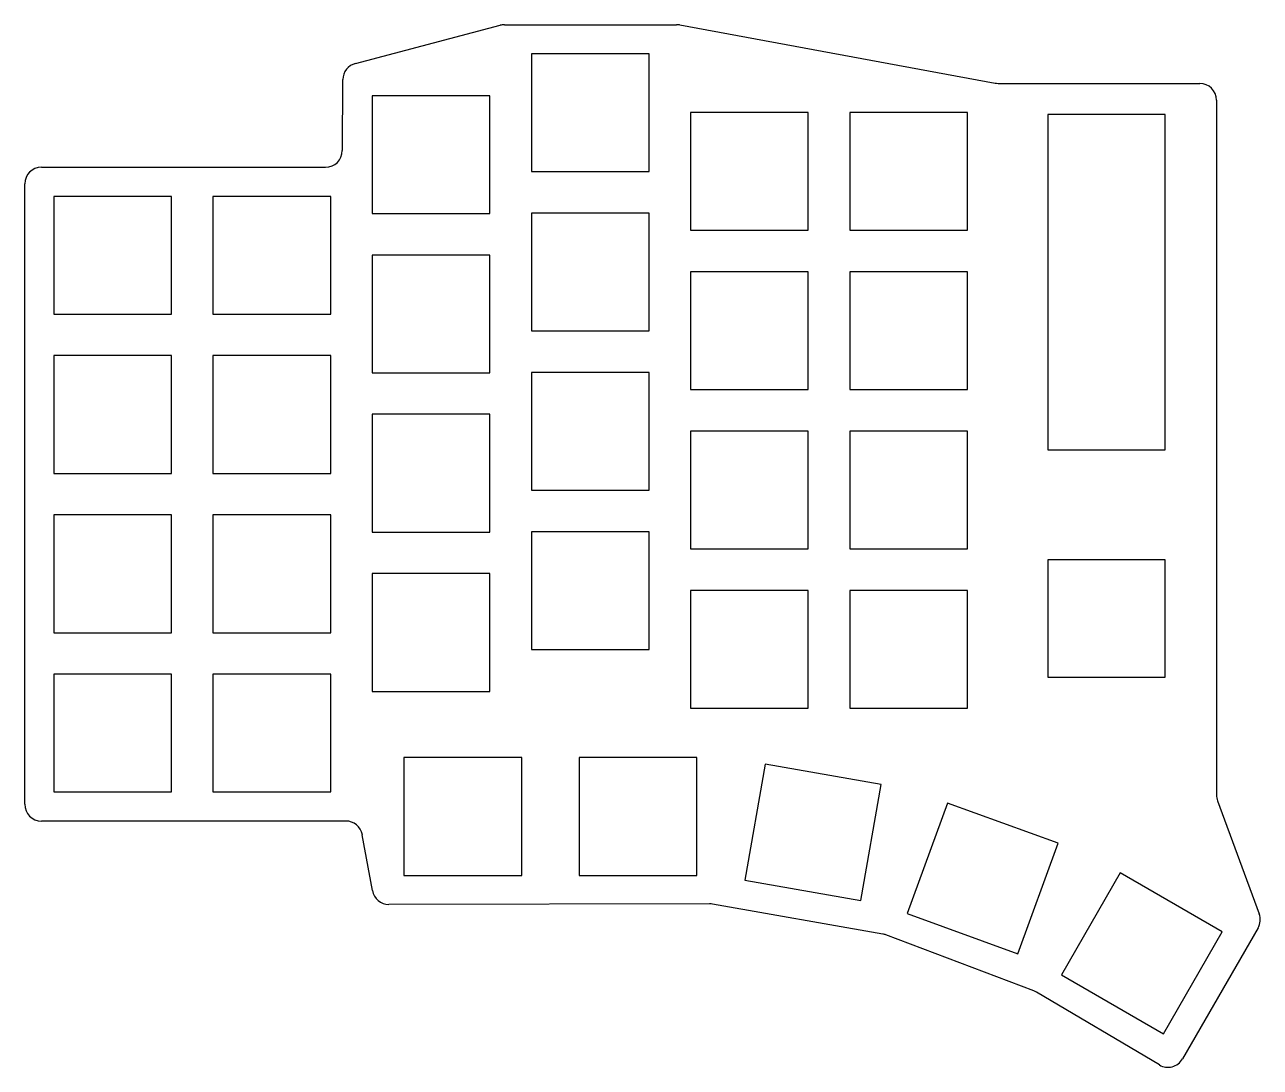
# Model space of a CAD drawing. Header units: millimetres. Extents: x 49 to 197, y -168 to -44.
import ezdxf

# ---------------------------------------------------------------- set-up
doc = ezdxf.new("R2010")
doc.units = ezdxf.units.MM

msp = doc.modelspace()

# ---------------------------------------------------------------- linework, layer by layer
at = {"linetype": 'CONTINUOUS'}
for p, q in [((88.75, -48.28), (106.02, -43.74)), ((106.53, -43.67), (127.08, -43.67)), ((127.45, -43.7), (165.09, -50.64)), ((123.79, -47.15), (109.74, -47.15)), ((109.74, -47.15), (109.74, -61.2)), ((123.79, -61.2), (123.79, -47.15)), ((87.18, -58.69), (87.25, -50.2)), ((165.45, -50.67), (189.52, -50.67)), ((104.79, -52.15), (90.74, -52.15)), ((90.74, -52.15), (90.74, -66.2)), ((104.79, -66.2), (104.79, -52.15)), ((191.52, -52.67), (191.52, -119.17)), ((142.79, -54.15), (128.74, -54.15)), ((128.74, -54.15), (128.74, -68.2)), ((142.79, -68.2), (142.79, -54.15)), ((161.79, -54.15), (147.74, -54.15)), ((147.74, -54.15), (147.74, -68.2)), ((161.79, -68.2), (161.79, -54.15)), ((185.39, -54.4), (171.39, -54.4)), ((171.39, -54.4), (171.39, -94.4)), ((185.39, -94.4), (185.39, -54.4)), ((51.27, -60.67), (85.18, -60.67)), ((109.74, -61.2), (123.79, -61.2)), ((49.27, -136.67), (49.27, -62.67)), ((66.79, -64.15), (52.74, -64.15)), ((52.74, -64.15), (52.74, -78.2)), ((66.79, -78.2), (66.79, -64.15)), ((85.79, -64.15), (71.74, -64.15)), ((71.74, -64.15), (71.74, -78.2)), ((85.79, -78.2), (85.79, -64.15)), ((90.74, -66.2), (104.79, -66.2)), ((123.79, -66.15), (109.74, -66.15)), ((109.74, -66.15), (109.74, -80.2)), ((123.79, -80.2), (123.79, -66.15)), ((128.74, -68.2), (142.79, -68.2)), ((147.74, -68.2), (161.79, -68.2)), ((104.79, -71.15), (90.74, -71.15)), ((90.74, -71.15), (90.74, -85.2)), ((104.79, -85.2), (104.79, -71.15)), ((142.79, -73.15), (128.74, -73.15)), ((128.74, -73.15), (128.74, -87.2)), ((142.79, -87.2), (142.79, -73.15)), ((161.79, -73.15), (147.74, -73.15)), ((147.74, -73.15), (147.74, -87.2)), ((161.79, -87.2), (161.79, -73.15)), ((52.74, -78.2), (66.79, -78.2)), ((71.74, -78.2), (85.79, -78.2)), ((109.74, -80.2), (123.79, -80.2)), ((66.79, -83.15), (52.74, -83.15)), ((52.74, -83.15), (52.74, -97.2)), ((66.79, -97.2), (66.79, -83.15)), ((85.79, -83.15), (71.74, -83.15)), ((71.74, -83.15), (71.74, -97.2)), ((85.79, -97.2), (85.79, -83.15)), ((90.74, -85.2), (104.79, -85.2)), ((123.79, -85.15), (109.74, -85.15)), ((109.74, -85.15), (109.74, -99.2)), ((123.79, -99.2), (123.79, -85.15)), ((128.74, -87.2), (142.79, -87.2)), ((147.74, -87.2), (161.79, -87.2)), ((104.79, -90.15), (90.74, -90.15)), ((90.74, -90.15), (90.74, -104.2)), ((104.79, -104.2), (104.79, -90.15)), ((142.79, -92.15), (128.74, -92.15)), ((128.74, -92.15), (128.74, -106.2)), ((142.79, -106.2), (142.79, -92.15)), ((161.79, -92.15), (147.74, -92.15)), ((147.74, -92.15), (147.74, -106.2)), ((161.79, -106.2), (161.79, -92.15)), ((171.39, -94.4), (185.39, -94.4)), ((52.74, -97.2), (66.79, -97.2)), ((71.74, -97.2), (85.79, -97.2)), ((109.74, -99.2), (123.79, -99.2)), ((66.79, -102.15), (52.74, -102.15)), ((52.74, -102.15), (52.74, -116.2)), ((66.79, -116.2), (66.79, -102.15)), ((85.79, -102.15), (71.74, -102.15)), ((71.74, -102.15), (71.74, -116.2)), ((85.79, -116.2), (85.79, -102.15)), ((90.74, -104.2), (104.79, -104.2)), ((123.79, -104.15), (109.74, -104.15)), ((109.74, -104.15), (109.74, -118.2)), ((123.79, -118.2), (123.79, -104.15)), ((128.74, -106.2), (142.79, -106.2)), ((147.74, -106.2), (161.79, -106.2)), ((185.39, -107.5), (171.39, -107.5)), ((171.39, -107.5), (171.39, -121.5)), ((185.39, -121.5), (185.39, -107.5)), ((104.79, -109.15), (90.74, -109.15)), ((90.74, -109.15), (90.74, -123.2)), ((104.79, -123.2), (104.79, -109.15)), ((142.79, -111.15), (128.74, -111.15)), ((128.74, -111.15), (128.74, -125.2)), ((142.79, -125.2), (142.79, -111.15)), ((161.79, -111.15), (147.74, -111.15)), ((147.74, -111.15), (147.74, -125.2)), ((161.79, -125.2), (161.79, -111.15)), ((52.74, -116.2), (66.79, -116.2)), ((71.74, -116.2), (85.79, -116.2)), ((109.74, -118.2), (123.79, -118.2)), ((191.52, -119.17), (191.52, -135.56)), ((66.79, -121.15), (52.74, -121.15)), ((52.74, -121.15), (52.74, -135.2)), ((66.79, -135.2), (66.79, -121.15)), ((85.79, -121.15), (71.74, -121.15)), ((71.74, -121.15), (71.74, -135.2)), ((85.79, -135.2), (85.79, -121.15)), ((171.39, -121.5), (185.39, -121.5)), ((90.74, -123.2), (104.79, -123.2)), ((128.74, -125.2), (142.79, -125.2)), ((147.74, -125.2), (161.79, -125.2)), ((108.59, -131.1), (94.54, -131.1)), ((94.54, -131.1), (94.54, -145.15)), ((108.59, -145.15), (108.59, -131.1)), ((129.49, -131.1), (115.44, -131.1)), ((115.44, -131.1), (115.44, -145.15)), ((129.49, -145.15), (129.49, -131.1)), ((137.67, -131.88), (135.23, -145.72)), ((151.51, -134.32), (137.67, -131.88)), ((52.74, -135.2), (66.79, -135.2)), ((71.74, -135.2), (85.79, -135.2)), ((149.07, -148.16), (151.51, -134.32)), ((159.42, -136.52), (154.62, -149.72)), ((172.62, -141.32), (159.42, -136.52)), ((191.64, -136.26), (196.63, -149.73)), ((87.6, -138.67), (51.27, -138.67)), ((90.77, -146.97), (89.56, -140.32)), ((167.82, -154.53), (172.62, -141.32)), ((94.54, -145.15), (108.59, -145.15)), ((115.44, -145.15), (129.49, -145.15)), ((135.23, -145.72), (149.07, -148.16)), ((180.04, -144.86), (173.01, -157.03)), ((192.21, -151.88), (180.04, -144.86)), ((131.03, -148.54), (92.74, -148.62)), ((151.7, -152.15), (131.38, -148.57)), ((154.62, -149.72), (167.82, -154.53)), ((185.18, -164.05), (192.21, -151.88)), ((196.48, -151.43), (187.46, -167.05)), ((169.73, -158.92), (152.06, -152.25)), ((173.01, -157.03), (185.18, -164.05)), ((184.71, -167.77), (170.05, -159.07))]:
    msp.add_line(p, q, dxfattribs=at)
for centre, start, end in [((106.53, -45.67), 90, 104.7436), ((127.08, -45.67), 79.5625, 90), ((89.25, -50.22), 104.7436, 179.5225), ((165.45, -48.67), 259.5625, 270), ((189.52, -52.67), 0, 90), ((85.18, -58.67), 270, 359.5225), ((51.27, -62.67), 90, 180), ((193.52, -135.56), 180, 200.3044), ((51.27, -136.67), 180, 270), ((87.6, -140.67), 10.2542, 90), ((92.74, -146.62), 190.2542, 270.1182), ((131.03, -150.54), 80, 90.1182), ((194.75, -150.43), 330, 20.3044), ((151.35, -154.12), 69.3312, 80), ((169.03, -160.79), 59.3311, 69.3312), ((185.73, -166.05), 239.3311, 330)]:
    msp.add_arc(centre, 2, start, end, dxfattribs=at)

doc.saveas('drawing.dxf')
